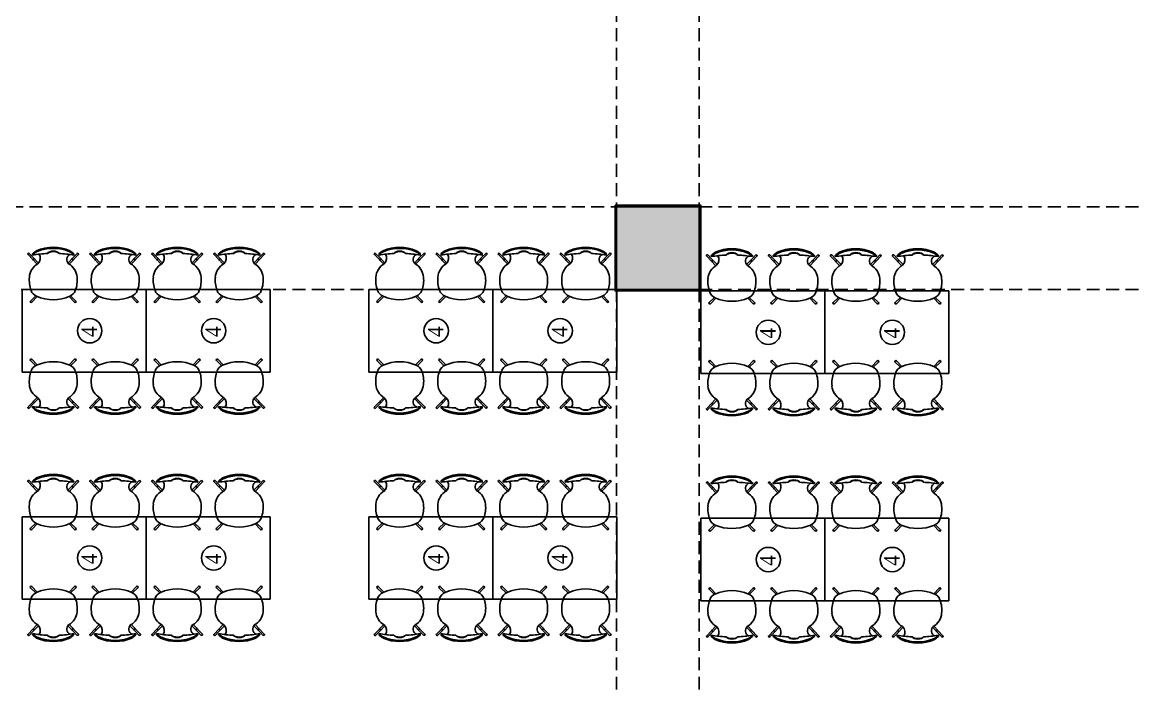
# Model space of a CAD drawing. Header units: millimetres. Extents: x -29311 to -3405, y 28913 to 42880.
# Drawn here: x -27373 to -26298, y 39896 to 40542 of the extents above; entities that cross this region are included whole.
import ezdxf

# ---------------------------------------------------------------- set-up
doc = ezdxf.new("R2010")
doc.units = ezdxf.units.MM
doc.linetypes.add('HIDDEN', pattern=[0.375, 0.25, -0.125])
for name, color, linetype in [('A-BA', 1, 'Continuous'), ('A-BA-HIDDEN', 136, 'HIDDEN'), ('A-MERDIVEN', 125, 'Continuous'), ('A-SIVA-IC', 97, 'Continuous'), ('A-TEFRIS', 251, 'Continuous'), ('ARREDI_attrezzature', 175, 'Continuous')]:
    doc.layers.add(name, color=color, linetype=linetype)
doc.layers.add('tarama-betonarme', color=252, linetype='Continuous', lineweight=13)
doc.styles.add('YAZ-50', font='times.ttf', dxfattribs={"width": 0.9})

# ---------------------------------------------------------------- blocks, each defined once
blk = doc.blocks.new('4 KİŞİ MASA')
at = {"layer": 'A-TEFRIS'}
for p, q in [((81407.3, 15650.4), (81410.7, 15647.1)), ((81408.4, 15651.5), (81417.7, 15642.6)), ((81442.2, 15537.1), (81442.2, 15657.1)), ((81442.2, 15657.1), (81522.2, 15657.1)), ((81442.2, 15537.1), (81442.2, 15657.1)), ((81442.2, 15657.1), (81522.2, 15657.1)), ((81522.2, 15657.1), (81522.2, 15537.1)), ((81522.2, 15657.1), (81522.2, 15537.1)), ((81556, 15651.5), (81546.7, 15642.6)), ((81557.1, 15650.4), (81553.7, 15647.1)), ((81408.9, 15647.1), (81407.7, 15647.1)), ((81411, 15646.8), (81410.7, 15647.1)), ((81411, 15646.8), (81416.6, 15641.4)), ((81448.4, 15644), (81453.4, 15649.1)), ((81449.1, 15642.5), (81454.6, 15647.9)), ((81515.3, 15642.5), (81509.8, 15647.9)), ((81516, 15644), (81511, 15649.1)), ((81553.4, 15646.8), (81547.8, 15641.4)), ((81553.4, 15646.8), (81553.7, 15647.1)), ((81555.5, 15647.1), (81556.7, 15647.1)), ((81408.4, 15602.8), (81417.7, 15611.7)), ((81410.7, 15607.2), (81411, 15607.5)), ((81411, 15607.5), (81416.6, 15612.9)), ((81448.4, 15610.3), (81453.4, 15605.2)), ((81449.1, 15611.8), (81454.6, 15606.4)), ((81515.3, 15611.8), (81509.8, 15606.4)), ((81516, 15610.3), (81511, 15605.2)), ((81556, 15602.8), (81546.7, 15611.7)), ((81553.4, 15607.5), (81547.8, 15612.9)), ((81553.7, 15607.2), (81553.4, 15607.5)), ((81407.3, 15603.9), (81410.7, 15607.2)), ((81408.9, 15607.2), (81407.7, 15607.2)), ((81557.1, 15603.9), (81553.7, 15607.2)), ((81555.5, 15607.2), (81556.7, 15607.2)), ((81407.3, 15590.4), (81410.7, 15587.1)), ((81408.9, 15587.1), (81407.7, 15587.1)), ((81408.4, 15591.5), (81417.7, 15582.6)), ((81411, 15586.8), (81410.7, 15587.1)), ((81411, 15586.8), (81416.6, 15581.4)), ((81448.4, 15584), (81453.4, 15589.1)), ((81449.1, 15582.5), (81454.6, 15587.9)), ((81515.3, 15582.5), (81509.8, 15587.9)), ((81516, 15584), (81511, 15589.1)), ((81556, 15591.5), (81546.7, 15582.6)), ((81553.4, 15586.8), (81547.8, 15581.4)), ((81553.4, 15586.8), (81553.7, 15587.1)), ((81557.1, 15590.4), (81553.7, 15587.1)), ((81555.5, 15587.1), (81556.7, 15587.1)), ((81407.3, 15543.9), (81410.7, 15547.2)), ((81408.9, 15547.2), (81407.7, 15547.2)), ((81408.4, 15542.8), (81417.7, 15551.7)), ((81410.7, 15547.2), (81411, 15547.5)), ((81411, 15547.5), (81416.6, 15552.9)), ((81448.4, 15550.3), (81453.4, 15545.2)), ((81449.1, 15551.8), (81454.6, 15546.4)), ((81515.3, 15551.8), (81509.8, 15546.4)), ((81516, 15550.3), (81511, 15545.2)), ((81556, 15542.8), (81546.7, 15551.7)), ((81553.4, 15547.5), (81547.8, 15552.9)), ((81553.7, 15547.2), (81553.4, 15547.5)), ((81557.1, 15543.9), (81553.7, 15547.2)), ((81555.5, 15547.2), (81556.7, 15547.2)), ((81442.2, 15537.1), (81522.2, 15537.1))]:
    blk.add_line(p, q, dxfattribs=at)
blk.add_circle((81482.2, 15591.8), 11.8, dxfattribs=at)
for centre, radius, start, end in [((81407.9, 15650.9), 0.807, 53.3029, 218.6971), ((81433.3, 15622.3), 28, 69.2101, 96.3077), ((81531.1, 15622.3), 28, 83.6923, 110.7899), ((81556.5, 15650.9), 0.807, 321.3029, 126.6971), ((81441.1, 15627.1), 39.8, 156.1786, 203.8214), ((81442.2, 15627.1), 39.8, 156.1786, 203.8214), ((81414.9, 15638.6), 11.1, 129.8431, 155.448), ((81415, 15639.2), 10, 127.2868, 156.1786), ((81533.3, 15627.1), 126, 170.8741, 177.4513), ((81411.9, 15647.3), 7.59, 239.7971, 315.8628), ((81413.4, 15645.6), 0.8, 39.16, 219.16), ((81431.7, 15633.6), 16.7, 95.1377, 149.39), ((81439.7, 15639.2), 10, 23.8214, 69.2101), ((81412.4, 15627.1), 39.8, 336.1786, 23.8214), ((81454, 15648.5), 0.8, 315, 135), ((81510.4, 15648.5), 0.8, 45, 225), ((81552, 15627.1), 39.8, 156.1786, 203.8214), ((81524.7, 15639.2), 10, 110.7899, 156.1786), ((81532.7, 15633.6), 16.7, 30.61, 84.8623), ((81552.5, 15647.3), 7.59, 224.1372, 300.2029), ((81551, 15645.6), 0.8, 320.84, 140.84), ((81549.4, 15639.2), 10, 23.8214, 52.7132), ((81431.1, 15627.1), 126, 2.5487, 9.1259), ((81549.5, 15638.6), 11.1, 24.552, 50.1569), ((81522.2, 15627.1), 39.8, 336.1786, 23.8214), ((81523.3, 15627.1), 39.8, 336.1786, 23.8214), ((81533.3, 15627.1), 126, 182.5374, 189.1259), ((81431.1, 15627.1), 126, 350.8741, 357.4626), ((81414.9, 15615.7), 11.1, 204.552, 230.1569), ((81415, 15615.1), 10, 203.8214, 232.7132), ((81413.3, 15608.7), 5.37, 40.801, 155.8384), ((81413.5, 15608.8), 0.8, 140.84, 320.84), ((81431.7, 15620.7), 16.7, 210.61, 264.8623), ((81439.7, 15615.1), 10, 290.7899, 336.1786), ((81524.7, 15615.1), 10, 203.8214, 249.2101), ((81532.7, 15620.7), 16.7, 275.1377, 329.39), ((81551.1, 15608.7), 5.37, 24.1616, 139.199), ((81550.9, 15608.8), 0.8, 219.16, 39.16), ((81549.4, 15615.1), 10, 307.2868, 336.1786), ((81549.5, 15615.7), 11.1, 309.8431, 335.448), ((81408, 15603.4), 0.807, 141.3029, 306.6971), ((81433.3, 15631.9), 28, 263.6923, 290.7899), ((81454, 15605.8), 0.8, 225, 45), ((81510.4, 15605.8), 0.8, 135, 315), ((81531.1, 15631.9), 28, 249.2101, 276.3077), ((81556.4, 15603.4), 0.807, 233.3029, 38.6971), ((81414.9, 15578.6), 11.1, 129.8431, 155.448), ((81415, 15579.2), 10, 127.2868, 156.1786), ((81407.9, 15590.9), 0.807, 53.3029, 218.6971), ((81533.3, 15567.1), 126, 170.8741, 177.4513), ((81413.4, 15585.6), 0.8, 39.16, 219.16), ((81431.7, 15573.6), 16.7, 95.1377, 149.39), ((81433.3, 15562.3), 28, 69.2101, 96.3077), ((81439.7, 15579.2), 10, 23.8214, 69.2101), ((81454, 15588.5), 0.8, 315, 135), ((81510.4, 15588.5), 0.8, 45, 225), ((81524.7, 15579.2), 10, 110.7899, 156.1786), ((81531.1, 15562.3), 28, 83.6923, 110.7899), ((81532.7, 15573.6), 16.7, 30.61, 84.8623), ((81551, 15585.6), 0.8, 320.84, 140.84), ((81549.4, 15579.2), 10, 23.8214, 52.7132), ((81431.1, 15567.1), 126, 2.5487, 9.1259), ((81556.5, 15590.9), 0.807, 321.3029, 126.6971), ((81549.5, 15578.6), 11.1, 24.552, 50.1569), ((81441.1, 15567.1), 39.8, 156.1786, 203.8214), ((81442.2, 15567.1), 39.8, 156.1786, 203.8214), ((81411.9, 15587.3), 7.59, 239.7971, 315.8628), ((81412.4, 15567.1), 39.8, 336.1786, 23.8214), ((81552, 15567.1), 39.8, 156.1786, 203.8214), ((81552.5, 15587.3), 7.59, 224.1372, 300.2029), ((81522.2, 15567.1), 39.8, 336.1786, 23.8214), ((81523.3, 15567.1), 39.8, 336.1786, 23.8214), ((81533.3, 15567.1), 126, 182.5374, 189.1259), ((81413.3, 15548.7), 5.37, 40.801, 155.8384), ((81551.1, 15548.7), 5.37, 24.1616, 139.199), ((81431.1, 15567.1), 126, 350.8741, 357.4626), ((81414.9, 15555.7), 11.1, 204.552, 230.1569), ((81415, 15555.1), 10, 203.8214, 232.7132), ((81408, 15543.4), 0.807, 141.3029, 306.6971), ((81413.5, 15548.8), 0.8, 140.84, 320.84), ((81431.7, 15560.7), 16.7, 210.61, 264.8623), ((81433.3, 15571.9), 28, 263.6923, 290.7899), ((81439.7, 15555.1), 10, 290.7899, 336.1786), ((81454, 15545.8), 0.8, 225, 45), ((81510.4, 15545.8), 0.8, 135, 315), ((81524.7, 15555.1), 10, 203.8214, 249.2101), ((81531.1, 15571.9), 28, 249.2101, 276.3077), ((81532.7, 15560.7), 16.7, 275.1377, 329.39), ((81550.9, 15548.8), 0.8, 219.16, 39.16), ((81549.4, 15555.1), 10, 307.2868, 336.1786), ((81556.4, 15543.4), 0.807, 233.3029, 38.6971), ((81549.5, 15555.7), 11.1, 309.8431, 335.448)]:
    blk.add_arc(centre, radius, start, end, dxfattribs=at)
at = {"layer": 'A-TEFRIS', "extrusion": (0, 0, -1)}
for centre, major_axis, ratio, start_param, end_param in [((81408.6, 15627.2), (0.11, 5.89), 0.578981, 3.432785, 5.928076), ((81408, 15627.2), (0.16, 5.75), 0.417867, 3.323446, 5.96486), ((81408.6, 15567.2), (0.11, 5.89), 0.578981, 3.432785, 5.928076), ((81408, 15567.2), (0.16, 5.75), 0.417867, 3.323446, 5.96486)]:
    blk.add_ellipse(centre, major_axis=major_axis, ratio=ratio, start_param=start_param, end_param=end_param, dxfattribs=at)
at = {"layer": 'A-TEFRIS'}
for centre, major_axis, ratio, start_param, end_param in [((81555.9, 15627.2), (0.11, -5.89), 0.578981, 0.291192, 2.786483), ((81556.4, 15627.2), (0.16, -5.75), 0.417867, 0.181854, 2.823267), ((81555.9, 15567.2), (0.11, -5.89), 0.578981, 0.291192, 2.786483), ((81556.4, 15567.2), (0.16, -5.75), 0.417867, 0.181854, 2.823267)]:
    blk.add_ellipse(centre, major_axis=major_axis, ratio=ratio, start_param=start_param, end_param=end_param, dxfattribs=at)
at = {"layer": 'A-TEFRIS', "style": 'YAZ-50', "width": 0.9}
blk.add_text('4', height=15, dxfattribs=at).set_placement((81476.2, 15584.8))
blk = doc.blocks.new('2. bodrum kat kirişileri')
at = {"layer": 'A-BA-HIDDEN', "ltscale": 50}
for points in [[(146.6, -21294.6), (146.6, -22029.9)], [(226.6, -21294.6), (226.6, -22029.9)], [(-627.9, -22029.9), (146.6, -22029.9)], [(226.6, -22029.9), (976.6, -22029.9)], [(-496.3, -22697.4), (-635.9, -22109.9), (146.6, -22109.9)], [(146.6, -22109.9), (146.6, -22724.3)], [(226.6, -22109.9), (226.6, -22509.9)], [(226.6, -22109.9), (976.6, -22109.9)]]:
    blk.add_lwpolyline(points, dxfattribs=at)

msp = doc.modelspace()

# ---------------------------------------------------------------- hatches: boundary and pattern name
at = {"layer": 'tarama-betonarme'}
h = msp.add_hatch(dxfattribs=at)
h.set_pattern_fill('ANSI35', color=256, scale=25, style=0)
h.set_pattern_definition([(45, (-75202.6075, 54657.0166), (-4.4194174, 4.4194174), []), (45, (-75198.188, 54657.0166), (-4.4194174, 4.4194174), [7.8125, -1.5625, 0, -1.5625])])
edge = h.paths.add_edge_path()
edge.add_line((-26717.28, 40362.77), (-26717.28, 40282.77))
edge.add_line((-26717.28, 40282.77), (-26797.28, 40282.77))
edge.add_line((-26797.28, 40282.77), (-26797.28, 40362.77))
h.paths.add_polyline_path([(-25967.28, 40362.77), (-25887.28, 40362.77), (-25887.28, 40282.77), (-25967.28, 40282.77)])

# ---------------------------------------------------------------- linework, layer by layer
at = {"layer": 'A-BA'}
msp.add_lwpolyline([(-26797.28, 40362.77), (-26717.28, 40362.77), (-26717.28, 40282.77), (-26797.28, 40282.77)], close=True, dxfattribs=at)
msp.add_lwpolyline([(-26717.28, 40362.77), (-26717.28, 40282.77), (-26797.28, 40282.77), (-26797.28, 40362.77)], dxfattribs=at)
at = {"layer": 'A-SIVA-IC'}
msp.add_lwpolyline([(-26798.78, 40364.26), (-26715.78, 40364.26), (-26715.78, 40281.27), (-26798.78, 40281.27)], close=True, dxfattribs=at)
at = {"layer": 'A-TEFRIS'}
msp.add_line((-26797.28, 40282.77), (-26717.28, 40282.77), dxfattribs=at)

# ---------------------------------------------------------------- block references
at = {"layer": 'A-MERDIVEN'}
msp.add_blockref('2. bodrum kat kirişileri', (-26943.91, 62392.7), dxfattribs=at)
at = {"layer": 'ARREDI_attrezzature', "rotation": 90}
for p in [(-11715.48, -41239.43), (-11595.48, -41239.43), (-11380.15, -41239.43), (-11260.15, -41239.43), (-11058.65, -41240.92), (-10938.65, -41240.92), (-11715.48, -41459.43), (-11595.48, -41459.43), (-11380.15, -41459.43), (-11260.15, -41459.43), (-11058.65, -41460.92), (-10938.65, -41460.92)]:
    msp.add_blockref('4 KİŞİ MASA', p, dxfattribs=at)

doc.saveas('drawing.dxf')
